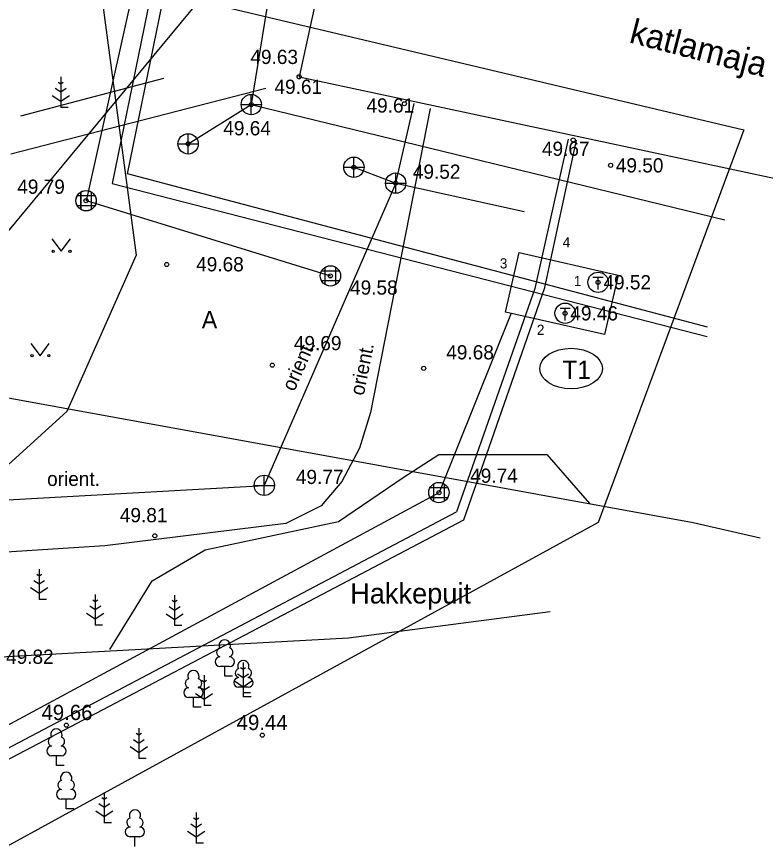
# Model space of a CAD drawing. Extents: x 641349 to 641717, y 6455477 to 6455943.
# Drawn here: x 641606.32 to 641643.17, y 6455665.84 to 6455706.56 of the extents above; entities that cross this region are included whole.
import ezdxf

# ---------------------------------------------------------------- set-up
doc = ezdxf.new("R2010")
doc.units = 0
for name, color, linetype in [('ABIJOONIS', 7, 'Continuous'), ('AED', 7, 'Continuous'), ('DKAEV', 7, 'Continuous'), ('DTRASS', 7, 'Continuous'), ('HALJASTUS', 7, 'Continuous'), ('HOONE', 7, 'Continuous'), ('KAEVU_NR', 7, 'Continuous'), ('KKAEV', 7, 'Continuous'), ('KORGUS', 7, 'Continuous'), ('KTRASS', 7, 'Continuous'), ('MOOTPIIR', 7, 'Continuous'), ('MPKAABEL', 7, 'Continuous'), ('PIIR', 7, 'Continuous'), ('PUU', 7, 'Continuous'), ('SKTRASS', 7, 'Continuous'), ('TEE', 7, 'Continuous'), ('TKAEV', 7, 'Continuous'), ('TORU_NR', 7, 'Continuous'), ('TTRASS', 7, 'Continuous')]:
    doc.layers.add(name, color=color, linetype=linetype)

msp = doc.modelspace()

# ---------------------------------------------------------------- linework, layer by layer
at = {"layer": 'AED'}
msp.add_lwpolyline([(641605.538, 6455675.07), (641622.659, 6455675.995), (641632.583, 6455677.289)], dxfattribs=at)
at = {"layer": 'DKAEV'}
for p, q in [((641609.485, 6455697.07), (641609.485, 6455697.936)), ((641609.49, 6455697.067), (641609.49, 6455697.933)), ((641609.985, 6455697.936), (641609.985, 6455697.07)), ((641609.99, 6455697.933), (641609.99, 6455697.067)), ((641609.302, 6455697.753), (641610.168, 6455697.753)), ((641609.307, 6455697.75), (641610.173, 6455697.75)), ((641610.168, 6455697.253), (641609.302, 6455697.253)), ((641610.173, 6455697.25), (641609.307, 6455697.25)), ((641621.512, 6455693.37), (641621.512, 6455694.236)), ((641622.012, 6455694.236), (641622.012, 6455693.37)), ((641621.329, 6455694.053), (641622.195, 6455694.053)), ((641622.195, 6455693.553), (641621.329, 6455693.553)), ((641626.672, 6455683.393), (641627.538, 6455683.393)), ((641626.855, 6455682.71), (641626.855, 6455683.576)), ((641627.355, 6455683.576), (641627.355, 6455682.71)), ((641627.538, 6455682.893), (641626.672, 6455682.893))]:
    msp.add_line(p, q, dxfattribs=at)
for centre in [(641609.735, 6455697.503), (641609.74, 6455697.5), (641621.762, 6455693.803), (641627.105, 6455683.143)]:
    msp.add_circle(centre, 0.5, dxfattribs=at)
at = {"layer": 'DTRASS'}
for points in [[(641616.808, 6455725.79), (641615.714, 6455724.283), (641609.74, 6455697.5)], [(641630.652, 6455691.966), (641627.11, 6455683.14)], [(641588.56, 6455675.919), (641596.441, 6455666.625), (641627.11, 6455683.14)]]:
    msp.add_lwpolyline(points, dxfattribs=at)
at = {"layer": 'HALJASTUS'}
for p, q in [((641608.054, 6455695.62), (641608.518, 6455695.014)), ((641608.518, 6455695.014), (641608.963, 6455695.62)), ((641607.014, 6455690.485), (641607.478, 6455689.878)), ((641607.478, 6455689.878), (641607.923, 6455690.485))]:
    msp.add_line(p, q, dxfattribs=at)
msp.add_lwpolyline([(641610.906, 6455675.433), (641612.987, 6455678.807), (641615.594, 6455680.335), (641622.165, 6455681.725), (641625.345, 6455683.893), (641627.096, 6455685.023), (641632.419, 6455685.023), (641634.516, 6455682.601)], dxfattribs=at)
for centre in [(641608.117, 6455695.014), (641608.945, 6455695.014), (641607.077, 6455689.878), (641607.905, 6455689.878)]:
    msp.add_circle(centre, 0.055, dxfattribs=at)
at = {"layer": 'HOONE'}
for p, q in [((641622.931, 6455715.883), (641620.218, 6455703.6)), ((641620.218, 6455703.6), (641644.843, 6455698.333))]:
    msp.add_line(p, q, dxfattribs=at)
at = {"layer": 'KAEVU_NR'}
msp.add_ellipse((641633.606, 6455689.243), major_axis=(1.541, 0), ratio=0.647841, dxfattribs=at)
at = {"layer": 'KKAEV'}
for p, q in [((641617.869, 6455701.728), (641617.869, 6455702.728)), ((641617.369, 6455702.228), (641618.369, 6455702.228)), ((641614.759, 6455699.798), (641614.759, 6455700.798)), ((641614.259, 6455700.298), (641615.259, 6455700.298)), ((641622.917, 6455698.646), (641622.917, 6455699.646)), ((641622.417, 6455699.146), (641623.417, 6455699.146)), ((641624.976, 6455697.866), (641624.976, 6455698.866)), ((641624.476, 6455698.366), (641625.476, 6455698.366)), ((641618.51, 6455683), (641618.51, 6455684)), ((641618.01, 6455683.5), (641619.01, 6455683.5))]:
    msp.add_line(p, q, dxfattribs=at)
for centre in [(641617.869, 6455702.228), (641614.759, 6455700.298), (641622.917, 6455699.146), (641624.976, 6455698.366), (641618.51, 6455683.5)]:
    msp.add_circle(centre, 0.5, dxfattribs=at)
at = {"layer": 'KORGUS'}
for centre in [(641620.22, 6455703.6), (641620.225, 6455703.595), (641625.406, 6455702.269), (641617.869, 6455702.23), (641614.76, 6455700.3), (641633.71, 6455700.486), (641622.917, 6455699.146), (641635.554, 6455699.242), (641624.976, 6455698.366), (641609.735, 6455697.503), (641609.738, 6455697.5), (641609.738, 6455697.5), (641613.706, 6455694.364), (641621.762, 6455693.803), (641634.936, 6455693.486), (641633.314, 6455691.963), (641618.906, 6455689.413), (641626.353, 6455689.254), (641627.105, 6455683.139), (641613.12, 6455681.017), (641608.768, 6455671.705), (641618.413, 6455671.211)]:
    msp.add_circle(centre, 0.1, dxfattribs=at)
at = {"layer": 'KTRASS'}
for q in [(641625.883, 6455702.285), (641618.51, 6455683.5), (641631.291, 6455696.97)]:
    msp.add_line((641624.976, 6455698.366), q, dxfattribs=at)
msp.add_lwpolyline([(641566.145, 6455669.786), (641591.766, 6455681.997), (641618.51, 6455683.5)], dxfattribs=at)
at = {"layer": 'MOOTPIIR'}
msp.add_lwpolyline([(641599.063, 6455687.763), (641615.297, 6455707.336), (641642.117, 6455700.989), (641634.948, 6455681.675), (641588.836, 6455656.441), (641584.8, 6455660.761), (641559.255, 6455648.586), (641543.789, 6455674.674), (641548.435, 6455679.921), (641535.711, 6455699.94), (641527.171, 6455699.94), (641517.936, 6455715.046), (641524.291, 6455719.717), (641512.45, 6455736.936), (641493.593, 6455726.997), (641468.744, 6455769.782), (641461.644, 6455767.149), (641454.196, 6455778.578), (641457.818, 6455781.137)], dxfattribs=at)
at = {"layer": 'MPKAABEL'}
for p, q in [((641606.531, 6455701.678), (641613.559, 6455703.531)), ((641606.029, 6455699.803), (641618.582, 6455703.039))]:
    msp.add_line(p, q, dxfattribs=at)
msp.add_lwpolyline([(641626.677, 6455702.038), (641623.741, 6455687.079), (641623.19, 6455685.335), (641622.318, 6455683.684), (641621.309, 6455682.49), (641619.565, 6455681.619), (641610.663, 6455680.517), (641592.767, 6455679.37), (641587.398, 6455679.187), (641555.14, 6455664.686), (641547.018, 6455676.984), (641545.641, 6455678.407), (641543.714, 6455678.957), (641541.053, 6455678.957), (641536.189, 6455676.755)], dxfattribs=at)
at = {"layer": 'PIIR'}
msp.add_lwpolyline([(641606.33, 6455723.569), (641605.35, 6455722.04), (641600.93, 6455688.71), (641639.62, 6455681.68), (641642.917, 6455680.926)], dxfattribs=at)
at = {"layer": 'PUU'}
for p, q in [((641608.49, 6455703.59), (641608.49, 6455702.09)), ((641608.49, 6455703.24), (641608.366, 6455703.323)), ((641608.614, 6455703.323), (641608.49, 6455703.24)), ((641608.49, 6455702.84), (641608.223, 6455703.018)), ((641608.757, 6455703.018), (641608.49, 6455702.84)), ((641608.066, 6455702.679), (641608.49, 6455702.397)), ((641608.49, 6455702.397), (641608.914, 6455702.679)), ((641608.85, 6455702.09), (641608.49, 6455702.09)), ((641607.432, 6455679.382), (641607.432, 6455677.882)), ((641607.432, 6455678.632), (641607.165, 6455678.81)), ((641607.432, 6455679.032), (641607.308, 6455679.115)), ((641607.556, 6455679.115), (641607.432, 6455679.032)), ((641607.699, 6455678.81), (641607.432, 6455678.632)), ((641607.008, 6455678.471), (641607.432, 6455678.189)), ((641607.432, 6455678.189), (641607.856, 6455678.471)), ((641610.19, 6455678.124), (641610.19, 6455676.624)), ((641614.097, 6455678.098), (641614.097, 6455676.598)), ((641607.792, 6455677.882), (641607.432, 6455677.882)), ((641610.19, 6455677.374), (641609.923, 6455677.552)), ((641610.19, 6455677.774), (641610.066, 6455677.857)), ((641610.314, 6455677.857), (641610.19, 6455677.774)), ((641610.457, 6455677.552), (641610.19, 6455677.374)), ((641614.097, 6455677.348), (641613.83, 6455677.526)), ((641614.097, 6455677.748), (641613.973, 6455677.831)), ((641614.221, 6455677.831), (641614.097, 6455677.748)), ((641614.364, 6455677.526), (641614.097, 6455677.348)), ((641609.766, 6455677.213), (641610.19, 6455676.931)), ((641610.19, 6455676.931), (641610.614, 6455677.213)), ((641613.673, 6455677.187), (641614.097, 6455676.905)), ((641614.097, 6455676.905), (641614.521, 6455677.187)), ((641610.55, 6455676.624), (641610.19, 6455676.624)), ((641614.457, 6455676.598), (641614.097, 6455676.598)), ((641617.464, 6455674.79), (641617.464, 6455673.29)), ((641616.803, 6455674.584), (641616.323, 6455674.584)), ((641616.563, 6455674.109), (641616.563, 6455674.584)), ((641617.464, 6455674.44), (641617.34, 6455674.523)), ((641617.588, 6455674.523), (641617.464, 6455674.44)), ((641615.542, 6455673.818), (641615.418, 6455673.901)), ((641615.542, 6455674.168), (641615.542, 6455672.668)), ((641615.666, 6455673.901), (641615.542, 6455673.818)), ((641616.943, 6455674.109), (641616.563, 6455674.109)), ((641617.04, 6455673.879), (641617.464, 6455673.597)), ((641617.464, 6455674.04), (641617.197, 6455674.218)), ((641617.731, 6455674.218), (641617.464, 6455674.04)), ((641617.464, 6455673.597), (641617.888, 6455673.879)), ((641615.542, 6455673.418), (641615.275, 6455673.596)), ((641615.809, 6455673.596), (641615.542, 6455673.418)), ((641617.72, 6455673.566), (641617.24, 6455673.566)), ((641617.48, 6455673.091), (641617.48, 6455673.566)), ((641615.264, 6455673.066), (641614.784, 6455673.066)), ((641615.024, 6455672.591), (641615.024, 6455673.066)), ((641615.118, 6455673.257), (641615.542, 6455672.975)), ((641615.542, 6455672.975), (641615.966, 6455673.257)), ((641617.824, 6455673.29), (641617.464, 6455673.29)), ((641617.86, 6455673.091), (641617.48, 6455673.091)), ((641615.902, 6455672.668), (641615.542, 6455672.668)), ((641615.404, 6455672.591), (641615.024, 6455672.591)), ((641612.334, 6455671.559), (641612.334, 6455670.059)), ((641612.334, 6455671.209), (641612.21, 6455671.292)), ((641612.458, 6455671.292), (641612.334, 6455671.209)), ((641611.91, 6455670.648), (641612.334, 6455670.366)), ((641612.334, 6455670.809), (641612.067, 6455670.987)), ((641612.601, 6455670.987), (641612.334, 6455670.809)), ((641612.334, 6455670.366), (641612.758, 6455670.648)), ((641608.519, 6455670.2), (641608.039, 6455670.2)), ((641608.279, 6455669.725), (641608.279, 6455670.2)), ((641612.694, 6455670.059), (641612.334, 6455670.059)), ((641608.659, 6455669.725), (641608.279, 6455669.725)), ((641610.636, 6455668.399), (641610.636, 6455666.899)), ((641608.998, 6455668.063), (641608.518, 6455668.063)), ((641608.758, 6455667.588), (641608.758, 6455668.063)), ((641610.636, 6455667.649), (641610.369, 6455667.827)), ((641610.636, 6455668.049), (641610.512, 6455668.132)), ((641610.76, 6455668.132), (641610.636, 6455668.049)), ((641610.903, 6455667.827), (641610.636, 6455667.649)), ((641609.138, 6455667.588), (641608.758, 6455667.588)), ((641610.212, 6455667.488), (641610.636, 6455667.206)), ((641610.636, 6455667.206), (641611.06, 6455667.488)), ((641615.156, 6455667.403), (641615.156, 6455665.903)), ((641615.156, 6455667.053), (641615.032, 6455667.136)), ((641615.28, 6455667.136), (641615.156, 6455667.053)), ((641610.996, 6455666.899), (641610.636, 6455666.899)), ((641615.156, 6455666.653), (641614.889, 6455666.831)), ((641615.423, 6455666.831), (641615.156, 6455666.653)), ((641612.382, 6455666.218), (641611.902, 6455666.218)), ((641612.142, 6455665.743), (641612.142, 6455666.218)), ((641614.732, 6455666.492), (641615.156, 6455666.21)), ((641615.156, 6455666.21), (641615.58, 6455666.492)), ((641615.516, 6455665.903), (641615.156, 6455665.903))]:
    msp.add_line(p, q, dxfattribs=at)
for centre, radius, start, end in [((641616.563, 6455675.629), 0.277, 332.5799, 207.4201), ((641616.393, 6455675.282), 0.233, 109.0217, 253.1415), ((641616.733, 6455675.282), 0.233, 286.8508, 70.9859), ((641616.326, 6455674.821), 0.238, 90.0016, 269.3953), ((641616.8, 6455674.821), 0.238, 270.6047, 89.9984), ((641617.48, 6455674.611), 0.277, 332.5799, 207.4201), ((641615.024, 6455674.111), 0.277, 332.5799, 207.4201), ((641617.31, 6455674.264), 0.233, 109.0217, 253.1415), ((641617.65, 6455674.264), 0.233, 286.8508, 70.9859), ((641614.854, 6455673.764), 0.233, 109.0217, 253.1415), ((641615.194, 6455673.764), 0.233, 286.8508, 70.9859), ((641617.243, 6455673.803), 0.238, 90.0016, 269.3953), ((641617.717, 6455673.803), 0.238, 270.6047, 89.9984), ((641614.787, 6455673.303), 0.238, 90.0016, 269.3953), ((641615.261, 6455673.303), 0.238, 270.6047, 89.9984), ((641608.279, 6455671.245), 0.277, 332.5799, 207.4201), ((641608.109, 6455670.898), 0.233, 109.0217, 253.1415), ((641608.449, 6455670.898), 0.233, 286.8508, 70.9859), ((641608.042, 6455670.437), 0.238, 90.0016, 269.3953), ((641608.516, 6455670.437), 0.238, 270.6047, 89.9984), ((641608.758, 6455669.108), 0.277, 332.5799, 207.4201), ((641608.588, 6455668.761), 0.233, 109.0217, 253.1415), ((641608.928, 6455668.761), 0.233, 286.8508, 70.9859), ((641608.521, 6455668.3), 0.238, 90.0016, 269.3953), ((641608.995, 6455668.3), 0.238, 270.6047, 89.9984), ((641612.142, 6455667.263), 0.277, 332.5799, 207.4201), ((641611.972, 6455666.916), 0.233, 109.0217, 253.1415), ((641612.312, 6455666.916), 0.233, 286.8508, 70.9859), ((641611.905, 6455666.455), 0.238, 90.0016, 269.3953), ((641612.379, 6455666.455), 0.238, 270.6047, 89.9984)]:
    msp.add_arc(centre, radius, start, end, dxfattribs=at)
at = {"layer": 'SKTRASS'}
for points in [[(641619.177, 6455710.311), (641617.869, 6455702.23)], [(641614.759, 6455700.298), (641617.869, 6455702.228), (641641.167, 6455696.554)], [(641622.917, 6455699.146), (641624.976, 6455698.366)], [(641609.735, 6455697.503), (641621.762, 6455693.803)]]:
    msp.add_lwpolyline(points, dxfattribs=at)
at = {"layer": 'TEE'}
msp.add_lwpolyline([(641609.339, 6455712.168), (641610.462, 6455707.874), (641612.2, 6455694.824), (641608.793, 6455687.127), (641601.948, 6455680.94)], dxfattribs=at)
at = {"layer": 'TKAEV'}
for p, q in [((641634.686, 6455693.736), (641635.186, 6455693.736)), ((641634.936, 6455693.136), (641634.936, 6455693.736)), ((641633.064, 6455692.213), (641633.564, 6455692.213)), ((641633.314, 6455691.613), (641633.314, 6455692.213))]:
    msp.add_line(p, q, dxfattribs=at)
for centre in [(641634.936, 6455693.486), (641633.314, 6455691.963)]:
    msp.add_circle(centre, 0.5, dxfattribs=at)
at = {"layer": 'TTRASS'}
for points in [[(641617.787, 6455725.833), (641616.213, 6455723.681), (641611.018, 6455698.345), (641640.299, 6455690.814)], [(641640.318, 6455691.274), (641611.77, 6455698.822), (641616.781, 6455723.265), (641618.688, 6455725.873)], [(641633.469, 6455700.524), (641631.817, 6455693.182), (641627.967, 6455682.196)], [(641628.322, 6455681.8), (641632.322, 6455693.228), (641633.882, 6455700.478)], [(641565.515, 6455660.985), (641588.263, 6455674.367), (641596.117, 6455665.421), (641627.967, 6455682.196)], [(641565.836, 6455660.44), (641588.094, 6455673.534), (641595.933, 6455664.778), (641628.322, 6455681.8)]]:
    msp.add_lwpolyline(points, dxfattribs=at)
msp.add_lwpolyline([(641631.049, 6455694.952), (641635.923, 6455693.836), (641635.26, 6455690.919), (641630.384, 6455692.026)], close=True, dxfattribs=at)

# ---------------------------------------------------------------- texts
at = {"layer": 'ABIJOONIS'}
for rotation, p in [(65.9344, (641619.98, 6455688.08)), (78.6587, (641623.402, 6455687.883))]:
    msp.add_text('orient.', height=0.7, rotation=rotation, dxfattribs=at).set_placement(p)
for s, height, p in [('orient.', 0.7, (641607.82, 6455683.47)), ('Hakkepuit', 1, (641622.737, 6455677.687))]:
    msp.add_text(s, height=height, dxfattribs=at).set_placement(p)
at = {"layer": 'HOONE'}
msp.add_text('katlamaja', height=1.2, rotation=345.4942, dxfattribs=at).set_placement((641636.42, 6455705.298))
at = {"layer": 'KAEVU_NR'}
msp.add_text('T1', height=0.9, dxfattribs=at).set_placement((641633.18, 6455688.736))
at = {"layer": 'KORGUS'}
for s, height, p in [('49.63', 0.7, (641617.825, 6455704.225)), ('49.61', 0.7, (641619.01, 6455702.755)), ('49.61', 0.7, (641623.54, 6455701.835)), ('49.64', 0.7, (641616.491, 6455700.715)), ('49.67', 0.7, (641632.173, 6455699.705)), (' 49.50', 0.7, (641635.55, 6455698.89)), (' 49.52', 0.7, (641625.56, 6455698.58)), (' 49.79', 0.7, (641606.09, 6455697.84)), ('49.68', 0.7, (641615.155, 6455694.025)), (' 49.52', 0.7, (641634.94, 6455693.14)), (' 49.58', 0.7, (641622.47, 6455692.88)), (' 49.46', 0.7, (641633.31, 6455691.61)), ('49.69', 0.7, (641619.965, 6455690.145)), ('49.68', 0.7, (641627.465, 6455689.695)), ('49.77', 0.7, (641620.063, 6455683.565)), ('49.74', 0.7, (641628.641, 6455683.625)), ('49.81', 0.7, (641611.4, 6455681.685)), (' 49.82', 0.7, (641605.54, 6455674.72)), ('49.66', 0.75, (641607.543, 6455671.955)), ('49.44', 0.75, (641617.149, 6455671.461))]:
    msp.add_text(s, height=height, dxfattribs=at).set_placement(p)
at = {"layer": 'TEE'}
msp.add_text('A', height=0.85, dxfattribs=at).set_placement((641615.434, 6455691.226))
at = {"layer": 'TORU_NR'}
for s, p in [('4', (641633.194, 6455695.207)), ('3', (641630.101, 6455694.168)), ('1', (641633.744, 6455693.304)), ('2', (641631.924, 6455690.9))]:
    msp.add_text(s, height=0.5, dxfattribs=at).set_placement(p)

doc.saveas('drawing.dxf')
